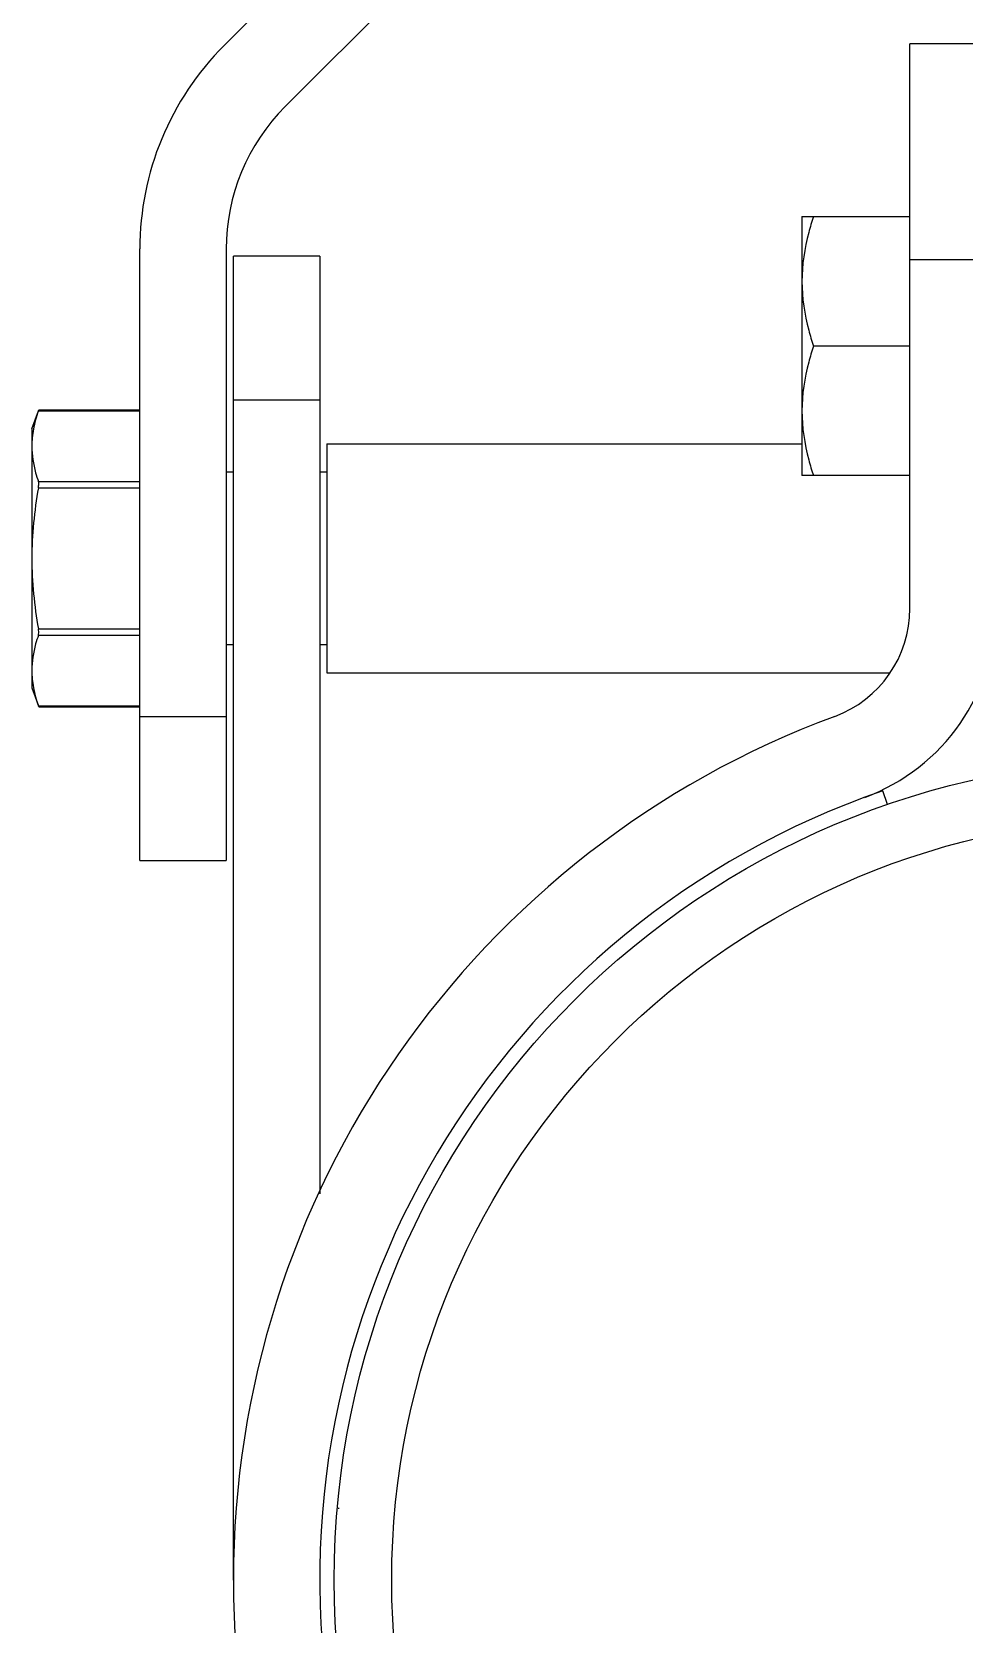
# Model space of a CAD drawing. Header units: inches. Extents: x -1293886 to -986005, y -15154 to 203628.
# Drawn here: x -1252243 to -1251930, y 85016 to 85552 of the extents above; entities that cross this region are included whole.
import ezdxf

# ---------------------------------------------------------------- set-up
doc = ezdxf.new("R2010")
doc.units = ezdxf.units.IN
doc.header["$LTSCALE"] = 100
doc.header["$MEASUREMENT"] = 0
doc.layers.add('W_DIM', color=4, linetype='Continuous')

# ---------------------------------------------------------------- blocks, each defined once
blk = doc.blocks.new('1111')
at = {"layer": 'W_DIM', "color": 7}
for p, q in [((-2291664.18, 1710048.09), (-2291540.74, 1710171.53)), ((-2291520.2, 1710150.99), (-2291643.64, 1710027.55)), ((-2291433.55, 1709858.7), (-2291433.55, 1710048.61)), ((-2291404.51, 1710048.61), (-2291433.55, 1710048.61)), ((-2291469.86, 1709990.52), (-2291469.86, 1709903.38)), ((-2291469.86, 1709990.52), (-2291433.55, 1709990.52)), ((-2291692.54, 1709773.89), (-2291692.54, 1709979.63)), ((-2291663.49, 1709979.63), (-2291663.49, 1709773.89)), ((-2291661.07, 1709531.84), (-2291661.07, 1709977.21)), ((-2291632.03, 1709977.21), (-2291661.07, 1709977.21)), ((-2291632.03, 1709977.21), (-2291632.03, 1709661.73)), ((-2291404.51, 1709976), (-2291433.55, 1709976)), ((-2291433.55, 1709946.95), (-2291465.97, 1709946.95)), ((-2291632.03, 1709928.8), (-2291661.07, 1709928.8)), ((-2291728.85, 1709919.11), (-2291726.65, 1709925.16)), ((-2291726.64, 1709925.16), (-2291726.53, 1709925.48)), ((-2291726.64, 1709925.16), (-2291692.54, 1709925.16)), ((-2291726.54, 1709925.48), (-2291692.54, 1709925.48)), ((-2291728.85, 1709919.11), (-2291728.85, 1709831.98)), ((-2291629.61, 1709914.03), (-2291629.61, 1709837.06)), ((-2291629.61, 1709914.03), (-2291469.86, 1709914.03)), ((-2291726.64, 1709901.4), (-2291692.54, 1709901.4)), ((-2291661.07, 1709904.59), (-2291663.49, 1709904.59)), ((-2291661.07, 1709904.59), (-2291663.49, 1709904.59)), ((-2291629.61, 1709904.59), (-2291632.03, 1709904.59)), ((-2291629.61, 1709904.59), (-2291632.03, 1709904.59)), ((-2291433.55, 1709903.38), (-2291469.86, 1709903.38)), ((-2291726.64, 1709899.3), (-2291692.54, 1709899.3)), ((-2291726.64, 1709851.79), (-2291692.54, 1709851.79)), ((-2291726.64, 1709849.69), (-2291692.54, 1709849.69)), ((-2291661.07, 1709846.5), (-2291663.49, 1709846.5)), ((-2291661.07, 1709846.5), (-2291663.49, 1709846.5)), ((-2291629.61, 1709846.5), (-2291632.03, 1709846.5)), ((-2291629.61, 1709846.5), (-2291632.03, 1709846.5)), ((-2291629.61, 1709837.06), (-2291440.5, 1709837.06)), ((-2291728.85, 1709831.98), (-2291726.65, 1709825.93)), ((-2291726.64, 1709825.94), (-2291692.54, 1709825.94)), ((-2291726.53, 1709825.61), (-2291726.64, 1709825.94)), ((-2291726.54, 1709825.61), (-2291692.54, 1709825.61)), ((-2291692.54, 1709822.3), (-2291663.49, 1709822.3)), ((-2291441.09, 1709792.74), (-2291442.67, 1709797.32)), ((-2291692.54, 1709773.89), (-2291663.49, 1709773.89)), ((-2291625.85, 1709556.05), (-2291625.46, 1709556.05))]:
    blk.add_line(p, q, dxfattribs=at)
for radius in [275.93, 256.57]:
    blk.add_circle((-2291351.26, 1709531.84), radius, dxfattribs=at)
for centre, radius, start, end in [((-2291595.72, 1709979.63), 96.82, 135, 180), ((-2291595.72, 1709979.63), 67.77, 135, 180), ((-2291472.28, 1709858.7), 38.73, 290.3175, 0), ((-2291472.28, 1709858.7), 67.77, 290.3175, 0), ((-2291351.26, 1709531.84), 309.82, 110.3175, 249.6825), ((-2291351.26, 1709531.84), 280.77, 109, 71)]:
    blk.add_arc(centre, radius, start, end, dxfattribs=at)
for points, knots in [([(-2291465.97, 1709990.52), (-2291466.56, 1709988.75), (-2291468.71, 1709981.68), (-2291469.86, 1709974.26), (-2291469.86, 1709968.73)], [0, 0, 0, 0, 0.251892, 1, 1, 1, 1]), ([(-2291469.86, 1709968.73), (-2291469.86, 1709963.2), (-2291468.71, 1709955.78), (-2291466.56, 1709948.72), (-2291465.97, 1709946.95)], [0, 0, 0, 0, 0.748108, 1, 1, 1, 1]), ([(-2291465.97, 1709946.95), (-2291466.56, 1709945.18), (-2291468.71, 1709938.11), (-2291469.86, 1709930.7), (-2291469.86, 1709925.17)], [0, 0, 0, 0, 0.251892, 1, 1, 1, 1]), ([(-2291469.86, 1709925.17), (-2291469.86, 1709919.63), (-2291468.71, 1709912.22), (-2291466.56, 1709905.15), (-2291465.97, 1709903.38)], [0, 0, 0, 0, 0.748108, 1, 1, 1, 1]), ([(-2291728.85, 1709913.28), (-2291728.85, 1709910.27), (-2291728.2, 1709906.22), (-2291726.98, 1709902.37), (-2291726.64, 1709901.4)], [0, 0, 0, 0, 0.744761, 1, 1, 1, 1]), ([(-2291726.64, 1709899.3), (-2291726.61, 1709899.51), (-2291726.52, 1709900.2), (-2291726.48, 1709900.93), (-2291726.64, 1709901.4)], [0, 0, 0, 0, 0.299097, 1, 1, 1, 1]), ([(-2291726.64, 1709849.69), (-2291726.98, 1709848.72), (-2291728.2, 1709844.87), (-2291728.85, 1709840.82), (-2291728.85, 1709837.81)], [0, 0, 0, 0, 0.25524, 1, 1, 1, 1]), ([(-2291726.64, 1709849.69), (-2291726.6, 1709849.82), (-2291726.47, 1709850.51), (-2291726.54, 1709851.23), (-2291726.64, 1709851.79)], [0, 0, 0, 0, 0.185973, 1, 1, 1, 1])]:
    blk.add_open_spline(points, degree=3, knots=knots, dxfattribs=at)
for points in [[(-2291726.64, 1709925.16), (-2291727.34, 1709923.15), (-2291727.92, 1709921.09), (-2291728.31, 1709919)], [(-2291728.31, 1709919), (-2291728.66, 1709917.12), (-2291728.85, 1709915.19), (-2291728.85, 1709913.28)], [(-2291726.64, 1709899.3), (-2291728.01, 1709891.47), (-2291728.85, 1709883.5), (-2291728.85, 1709875.55)], [(-2291728.85, 1709875.55), (-2291728.85, 1709867.59), (-2291728.01, 1709859.62), (-2291726.64, 1709851.79)], [(-2291728.85, 1709837.81), (-2291728.85, 1709835.9), (-2291728.66, 1709833.97), (-2291728.31, 1709832.09)], [(-2291728.31, 1709832.09), (-2291727.92, 1709830), (-2291727.34, 1709827.94), (-2291726.64, 1709825.94)]]:
    blk.add_open_spline(points, degree=3, dxfattribs=at)

msp = doc.modelspace()

# ---------------------------------------------------------------- block references
at = {"layer": 'W_DIM'}
msp.add_blockref('1111', (1039485.65, -1624500.72), dxfattribs=at)

doc.saveas('drawing.dxf')
